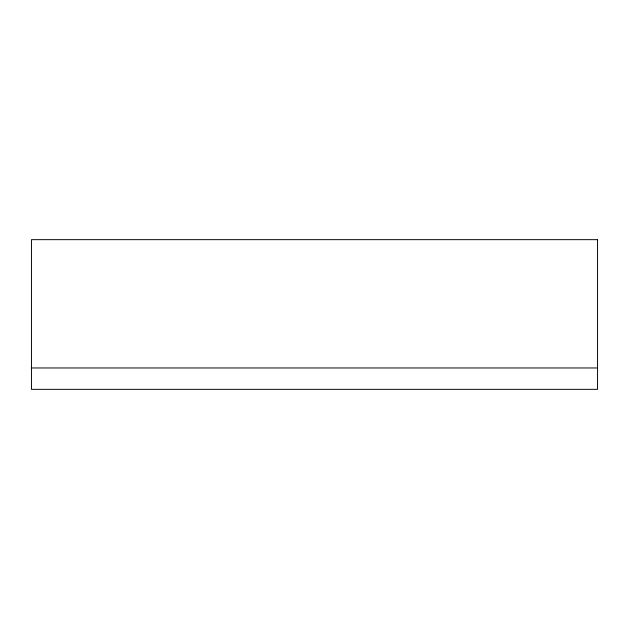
<?xml version="1.0" encoding="UTF-8"?>
<svg xmlns="http://www.w3.org/2000/svg" width="629" height="629" viewBox="0 0 629 629"><rect width="100%" height="100%" fill="white"/><g stroke="black" fill="none" stroke-linecap="round" stroke-linejoin="round"><path stroke-width="0.94" d="M31.45 367.965L597.55 367.965M597.55 239.657L31.45 239.657L31.45 389.343L597.55 389.343L597.55 239.657"/></g></svg>
